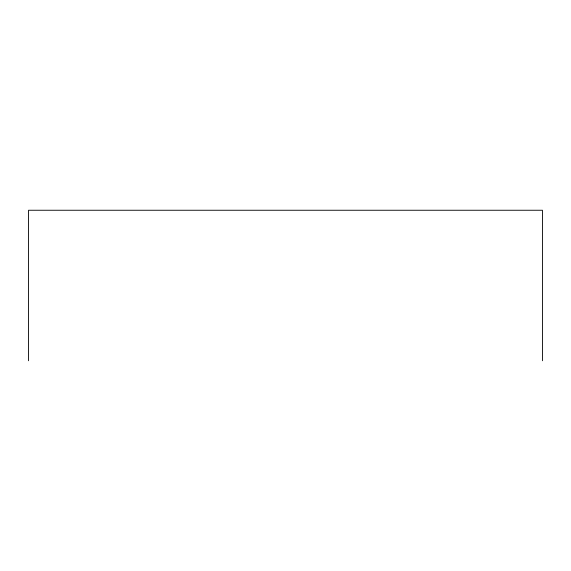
<?xml version="1.0" encoding="UTF-8"?>
<svg xmlns="http://www.w3.org/2000/svg" width="571" height="571" viewBox="0 0 571 571"><rect width="100%" height="100%" fill="white"/><g stroke="black" fill="none" stroke-linecap="round" stroke-linejoin="round"><path stroke-width="0.86" d="M542.45 360.751L542.45 210.249L28.55 210.249L28.55 360.751"/></g></svg>
